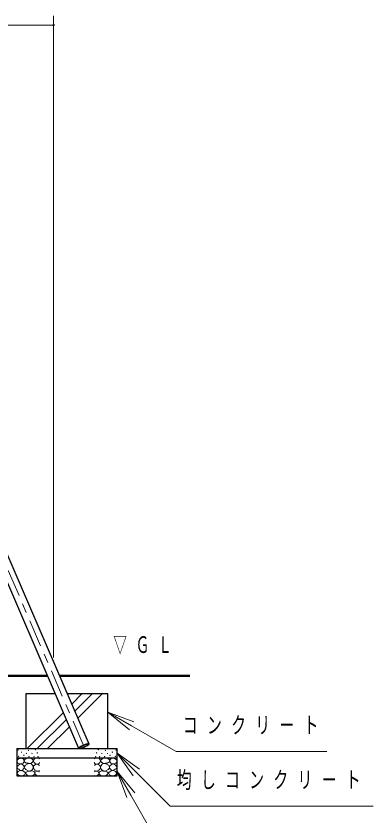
# Model space of a CAD drawing. Units: millimetres on the paper. Extents: x 200 to 813, y 141 to 438.
# Drawn here: x 420.9 to 460.1, y 192.6 to 280.2 of the extents above; entities that cross this region are included whole.
import ezdxf

# ---------------------------------------------------------------- set-up
doc = ezdxf.new("R2010")
doc.units = ezdxf.units.MM
doc.linetypes.add('USER2', pattern=[6, 3, -1, 1, -1])
doc.layers.add('線', color=2, linetype='Continuous', lineweight=25)
doc.layers.add('補助', color=2, linetype='Continuous', lineweight=13)
doc.styles.add('ＭＳ ゴシック', font='')
doc.styles.get('ＭＳ ゴシック').set_extended_font_data('MS Gothic')

# ---------------------------------------------------------------- blocks, each defined once
blk = doc.blocks.new('dimension_origin')
at = {"color": 0, "linetype": 'Continuous', "lineweight": -2}
blk.add_circle((0, 0), 1.25, dxfattribs=at)

msp = doc.modelspace()

# ---------------------------------------------------------------- linework, layer by layer
at = {"layer": '線', "color": 1, "linetype": 'USER2', "lineweight": 13}
for q in [(403.489, 257.814), (428.4, 200.02)]:
    msp.add_line((428.358, 200.116), q, dxfattribs=at)
at = {"layer": '線', "color": 7}
for p, q in [((427.803, 199.877), (403.933, 255.255)), ((428.914, 200.356), (405.044, 255.734)), ((421.989, 205.858), (421.989, 199.858)), ((425.225, 205.858), (421.989, 205.858)), ((430.989, 205.858), (426.542, 205.858)), ((430.989, 199.858), (430.989, 205.858)), ((420.989, 199.858), (420.989, 196.858)), ((420.989, 199.858), (431.989, 199.858)), ((431.989, 196.858), (431.989, 199.858)), ((420.989, 198.858), (431.989, 198.858)), ((420.989, 196.858), (431.989, 196.858))]:
    msp.add_line(p, q, dxfattribs=at)
at = {"layer": '線', "color": 7, "lineweight": 50}
for p, q in [((424.363, 207.858), (381.616, 207.858)), ((439.989, 207.858), (425.68, 207.858))]:
    msp.add_line(p, q, dxfattribs=at)
at = {"layer": '線', "color": 7, "lineweight": 13}
for p, q in [((427.017, 204.756), (428.119, 205.858)), ((427.355, 203.971), (429.242, 205.858)), ((427.693, 203.187), (430.364, 205.858)), ((422.119, 199.858), (426.097, 203.835)), ((423.242, 199.858), (426.435, 203.051)), ((424.364, 199.858), (426.773, 202.266))]:
    msp.add_line(p, q, dxfattribs=at)
at = {"layer": '線'}
msp.add_lwpolyline([(427.787, 199.913), (427.786, 199.927), (427.795, 199.946), (427.814, 199.968), (427.841, 199.993), (427.877, 200.021), (427.92, 200.051), (427.972, 200.083), (428.029, 200.116), (428.092, 200.15), (428.159, 200.183), (428.229, 200.217), (428.301, 200.249), (428.374, 200.279), (428.446, 200.307), (428.517, 200.333), (428.585, 200.356), (428.648, 200.375), (428.706, 200.39), (428.758, 200.401), (428.803, 200.408), (428.84, 200.41), (428.869, 200.409), (428.888, 200.402), (428.898, 200.392)], dxfattribs=at)
at = {"layer": '線', "color": 7}
for points in [[(427.803, 199.877), (427.802, 199.891), (427.811, 199.91), (427.829, 199.932), (427.856, 199.957), (427.892, 199.985), (427.936, 200.015), (427.987, 200.047), (428.045, 200.08), (428.107, 200.114), (428.174, 200.147), (428.245, 200.18), (428.317, 200.213), (428.39, 200.243), (428.462, 200.271), (428.533, 200.297), (428.6, 200.319), (428.664, 200.338), (428.722, 200.354), (428.774, 200.365), (428.819, 200.372), (428.856, 200.374), (428.884, 200.372), (428.904, 200.366), (428.914, 200.356)], [(428.914, 200.356), (428.915, 200.341), (428.906, 200.322), (428.888, 200.3), (428.86, 200.275), (428.824, 200.247), (428.781, 200.217), (428.73, 200.185), (428.672, 200.152), (428.609, 200.119), (428.542, 200.085), (428.472, 200.052), (428.4, 200.02), (428.327, 199.989), (428.255, 199.961), (428.184, 199.935), (428.117, 199.913), (428.053, 199.894), (427.995, 199.878), (427.943, 199.867), (427.898, 199.86), (427.861, 199.858), (427.832, 199.86), (427.813, 199.866), (427.803, 199.877)]]:
    msp.add_lwpolyline(points, dxfattribs=at)
at = {"layer": '補助'}
for p, q in [((425.021, 209.858), (425.021, 280.234)), ((380.957, 279.234), (425.021, 279.234)), ((430.989, 203.858), (433.587, 202.358)), ((433.837, 202.791), (430.989, 203.858)), ((433.337, 201.925), (430.989, 203.858)), ((433.587, 202.358), (438.485, 199.53)), ((431.989, 199.358), (434.111, 197.237)), ((434.464, 197.59), (431.989, 199.358)), ((433.757, 196.883), (431.989, 199.358)), ((438.485, 199.53), (439.485, 199.53)), ((439.485, 199.53), (455.011, 199.53)), ((431.989, 197.358), (433.489, 194.76)), ((433.922, 195.01), (431.989, 197.358)), ((433.056, 194.51), (431.989, 197.358)), ((434.111, 197.237), (437.817, 193.53)), ((433.489, 194.76), (437.663, 187.53)), ((437.817, 193.53), (438.817, 193.53)), ((438.817, 193.53), (460.067, 193.53))]:
    msp.add_line(p, q, dxfattribs=at)
for points in [[(421.438, 198.846), (421.309, 198.795), (421.185, 198.726), (421.068, 198.645), (420.995, 198.535), (421.015, 198.384), (421.115, 198.257), (421.252, 198.205), (421.407, 198.2), (421.559, 198.212), (421.685, 198.263), (421.76, 198.369), (421.787, 198.497), (421.77, 198.602), (421.711, 198.7), (421.588, 198.797)], [(421.388, 198.187), (421.281, 198.131), (421.172, 198.047), (421.043, 197.911), (420.995, 197.775), (421.067, 197.678), (421.197, 197.591), (421.33, 197.505), (421.464, 197.464), (421.616, 197.513), (421.742, 197.642), (421.805, 197.807), (421.774, 197.978), (421.611, 198.123)], [(422.227, 198.848), (422.129, 198.835), (422.016, 198.794), (421.856, 198.678), (421.783, 198.54), (421.801, 198.46), (421.875, 198.372), (422.065, 198.277), (422.265, 198.248), (422.412, 198.244), (422.562, 198.275), (422.714, 198.367), (422.789, 198.491), (422.77, 198.584), (422.675, 198.691), (422.462, 198.815)], [(421.973, 197.561), (422.224, 197.424), (422.492, 197.404), (422.697, 197.553), (422.794, 197.788), (422.749, 198.004), (422.611, 198.167), (422.434, 198.235), (422.21, 198.21), (421.935, 198.049), (421.816, 197.831), (421.869, 197.688)], [(431.006, 197.561), (430.754, 197.424), (430.487, 197.404), (430.281, 197.553), (430.184, 197.788), (430.23, 198.004), (430.368, 198.167), (430.544, 198.235), (430.768, 198.21), (431.043, 198.049), (431.163, 197.831), (431.11, 197.688)], [(430.752, 198.848), (430.85, 198.835), (430.963, 198.794), (431.122, 198.678), (431.195, 198.54), (431.178, 198.46), (431.103, 198.372), (430.913, 198.277), (430.714, 198.248), (430.567, 198.244), (430.417, 198.275), (430.265, 198.367), (430.19, 198.491), (430.209, 198.584), (430.303, 198.691), (430.516, 198.815)], [(431.591, 198.187), (431.698, 198.131), (431.806, 198.047), (431.935, 197.911), (431.984, 197.775), (431.911, 197.678), (431.781, 197.591), (431.648, 197.505), (431.515, 197.464), (431.362, 197.513), (431.236, 197.642), (431.174, 197.807), (431.204, 197.978), (431.368, 198.123)], [(431.54, 198.846), (431.67, 198.795), (431.794, 198.726), (431.911, 198.645), (431.984, 198.535), (431.964, 198.384), (431.863, 198.257), (431.726, 198.205), (431.572, 198.2), (431.42, 198.212), (431.293, 198.263), (431.218, 198.369), (431.192, 198.497), (431.209, 198.602), (431.268, 198.7), (431.391, 198.797)], [(421.371, 197.468), (421.145, 197.348), (421.009, 197.172), (421.178, 196.946), (421.547, 196.864), (421.834, 196.986), (421.943, 197.194), (421.727, 197.376)], [(422.513, 197.385), (422.363, 197.398), (422.2, 197.369), (422.021, 197.288), (421.935, 197.18), (421.989, 197.086), (422.108, 196.996), (422.237, 196.919), (422.383, 196.872), (422.62, 196.876), (422.827, 196.958), (422.921, 197.054), (422.962, 197.169), (422.941, 197.272), (422.859, 197.364), (422.691, 197.415)], [(430.465, 197.385), (430.616, 197.398), (430.779, 197.369), (430.957, 197.288), (431.044, 197.18), (430.99, 197.086), (430.871, 196.996), (430.741, 196.919), (430.595, 196.872), (430.358, 196.876), (430.152, 196.958), (430.058, 197.054), (430.017, 197.169), (430.038, 197.272), (430.119, 197.364), (430.287, 197.415)], [(431.607, 197.468), (431.834, 197.348), (431.97, 197.172), (431.8, 196.946), (431.432, 196.864), (431.144, 196.986), (431.036, 197.194), (431.252, 197.376)]]:
    msp.add_lwpolyline(points, close=True, dxfattribs=at)
for points in [[(423.489, 198.724), (423.321, 198.821), (423.147, 198.851), (423.035, 198.817), (422.932, 198.743), (422.842, 198.637), (422.805, 198.502), (422.878, 198.327), (423.039, 198.198), (423.205, 198.15), (423.35, 198.173), (423.431, 198.24), (423.489, 198.331)], [(423.483, 198.001), (423.34, 198.111), (423.179, 198.16), (423.045, 198.135), (422.925, 198.058), (422.837, 197.943), (422.805, 197.799), (422.858, 197.626), (422.982, 197.488), (423.135, 197.411), (423.286, 197.393), (423.39, 197.422), (423.483, 197.475)], [(429.489, 198.724), (429.658, 198.821), (429.831, 198.851), (429.944, 198.817), (430.047, 198.743), (430.136, 198.637), (430.174, 198.502), (430.1, 198.327), (429.939, 198.198), (429.773, 198.15), (429.629, 198.173), (429.548, 198.24), (429.489, 198.331)], [(429.496, 198.001), (429.638, 198.111), (429.8, 198.16), (429.934, 198.135), (430.053, 198.058), (430.141, 197.943), (430.174, 197.799), (430.12, 197.626), (429.996, 197.488), (429.843, 197.411), (429.692, 197.393), (429.589, 197.422), (429.496, 197.475)], [(423.489, 197.311), (423.369, 197.377), (423.223, 197.393), (423.049, 197.306), (422.963, 197.171), (422.976, 197.098), (423.033, 197.013), (423.176, 196.903), (423.324, 196.867), (423.41, 196.888), (423.489, 196.93)], [(429.489, 197.311), (429.61, 197.377), (429.755, 197.393), (429.93, 197.306), (430.015, 197.171), (430.003, 197.098), (429.946, 197.013), (429.802, 196.903), (429.654, 196.867), (429.568, 196.888), (429.489, 196.93)]]:
    msp.add_lwpolyline(points, dxfattribs=at)
for centre in [(421.121, 199.701), (421.185, 199.004), (421.502, 199.473), (421.761, 199.137), (422.04, 199.328), (422.268, 199.657), (422.338, 198.985), (422.659, 199.329), (422.892, 198.988), (423.038, 199.74), (423.238, 199.399), (423.335, 198.977), (429.644, 198.977), (429.741, 199.399), (429.941, 199.74), (430.087, 198.988), (430.319, 199.329), (430.64, 198.985), (430.71, 199.657), (430.938, 199.328), (431.217, 199.137), (431.477, 199.473), (431.794, 199.004), (431.857, 199.701)]:
    msp.add_circle(centre, 0.02, dxfattribs=at)

# ---------------------------------------------------------------- block references
at = {"layer": '補助', "xscale": 0.0667, "yscale": 0.0667, "rotation": 180}
msp.add_blockref('dimension_origin', (425.021, 279.234), dxfattribs=at)

# ---------------------------------------------------------------- texts
at = {"layer": '補助', "char_height": 1.833, "attachment_point": 1, "style": 'ＭＳ ゴシック'}
for s, insert in [('\\T1.64;\\W0.6;▽ＧＬ', (431.573, 212.191)), ('\\T1.63;\\W0.65;コンクリート', (439.21, 203.364)), ('\\T1.63;\\W0.65;均しコンクリート', (438.542, 197.364))]:
    msp.add_mtext(s, dxfattribs=dict(at, insert=insert))

doc.saveas('drawing.dxf')
